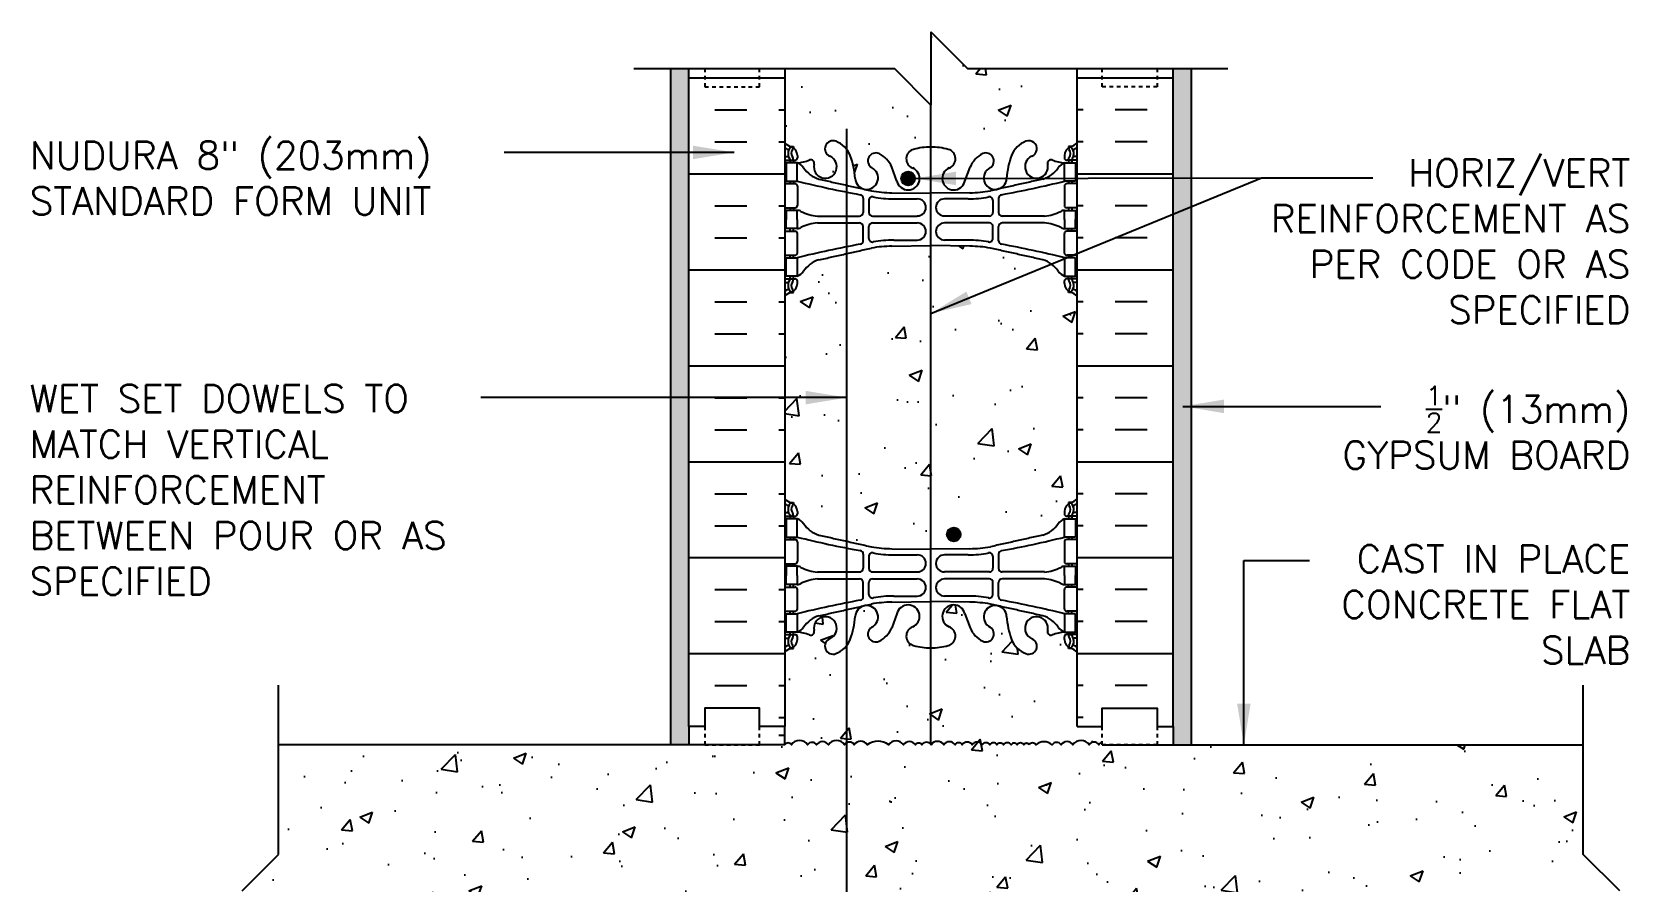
# Model space of a CAD drawing. Header units: inches. Extents: x 103.6 to 147.4, y 91.2 to 160.
# Drawn here: x 103.65 to 147.35, y 136.8 to 160.03 of the extents above; entities that cross this region are included whole.
import ezdxf

# ---------------------------------------------------------------- set-up
doc = ezdxf.new("R2010")
doc.units = ezdxf.units.IN
doc.header["$LTSCALE"] = 0.5
doc.header["$MEASUREMENT"] = 0
doc.linetypes.add('DASHED2', pattern=[0.375, 0.25, -0.125])
for name, color, linetype in [('HATCH', 12, 'Continuous'), ('line25', 2, 'Continuous'), ('LINE3', 3, 'Continuous'), ('LINE50', 5, 'Continuous'), ('LINE9', 9, 'Continuous'), ('TEXT', 4, 'Continuous'), ('Web_Edge', 9, 'Continuous')]:
    doc.layers.add(name, color=color, linetype=linetype)
doc.styles.add('DIM', font='romans.shx', dxfattribs={"width": 0.7})
doc.styles.add('ROMANS', font='romans.shx', dxfattribs={"height": 0.75})
doc.dimstyles.new('ext_12', dxfattribs={"dimscale": 12, "dimtxt": 0.09375, "dimasz": 0.09375, "dimexe": 0.09375, "dimexo": 0.0625, "dimgap": 0.0625, "dimtad": 1, "dimdec": 1, "dimzin": 3, "dimdsep": 46, "dimlunit": 4, "dimtxsty": 'DIM', "dimcen": 0.09, "dimdle": 0.09375, "dimclrt": 4, "dimadec": 0, "dimazin": 0, "dimtfac": 1, "dimtdec": 1, "dimtmove": 2, "dimatfit": 3, "dimfxl": 1, "dimfrac": 2, "dimtolj": 1, "dimtzin": 0, "dimarcsym": 0})

msp = doc.modelspace()

# ---------------------------------------------------------------- hatches: boundary and pattern name
at = {"layer": 'HATCH'}
h = msp.add_hatch(dxfattribs=at)
h.set_pattern_fill('AR-CONC', color=256, scale=0.5)
edge = h.paths.add_edge_path()
edge.add_arc((131.901, 116.447), 0.5, 46.2109, 66.4218)
edge.add_line((132.101, 116.905), (132.011, 116.905))
edge.add_line((132.011, 116.905), (132.011, 116.947))
edge.add_arc((132.151, 117.154), 0.25, 180, 235.9442, ccw=False)
edge.add_line((131.901, 117.154), (131.901, 117.221))
edge.add_arc((131.964, 117.221), 0.0625, 90, 180, ccw=False)
edge.add_line((131.964, 117.284), (132.011, 117.284))
edge.add_line((132.011, 117.284), (132.011, 117.354))
edge.add_line((132.011, 117.354), (131.906, 117.354))
edge.add_arc((132.028, 117.696), 0.364, 214.9775, 250.3387, ccw=False)
edge.add_arc((131.105, 117.085), 0.743, 32.7919, 73.8107)
edge.add_spline(control_points=[(131.313, 117.799), (129.875, 118.12)], knot_values=[0, 0, 1, 1], degree=1, periodic=0)
edge.add_arc((129.319, 115.188), 2.984, 79.2546, 90.0995)
edge.add_line((129.314, 118.172), (128.247, 118.188))
edge.add_line((128.247, 118.188), (127.18, 118.172))
edge.add_arc((127.175, 115.188), 2.984, 89.9005, 100.7454)
edge.add_spline(control_points=[(126.619, 118.12), (125.181, 117.799)], knot_values=[0, 0, 1, 1], degree=1, periodic=0)
edge.add_arc((125.389, 117.085), 0.743, 106.1893, 147.2081)
edge.add_arc((124.466, 117.696), 0.364, 289.6613, 325.0225, ccw=False)
edge.add_line((124.588, 117.354), (124.483, 117.354))
edge.add_line((124.483, 117.354), (124.483, 117.284))
edge.add_line((124.483, 117.284), (124.531, 117.284))
edge.add_arc((124.531, 117.221), 0.0625, 0, 90, ccw=False)
edge.add_line((124.593, 117.221), (124.593, 117.154))
edge.add_arc((124.343, 117.154), 0.25, 304.0558, 360, ccw=False)
edge.add_line((124.483, 116.947), (124.483, 116.905))
edge.add_line((124.483, 116.905), (124.393, 116.905))
edge.add_arc((124.593, 116.447), 0.5, 113.5782, 133.7891)
edge.add_line((124.247, 116.808), (124.247, 114.034))
edge.add_line((124.247, 114.034), (127.247, 114.034))
edge.add_line((127.247, 114.034), (128.247, 113.034))
edge.add_line((128.247, 113.034), (128.247, 115.034))
edge.add_line((128.247, 115.034), (129.247, 114.034))
edge.add_line((129.247, 114.034), (132.247, 114.034))
edge.add_line((132.247, 114.034), (132.247, 116.808))
h.paths.add_polyline_path([(132.247, 123.034), (132.247, 123.794), (132.162, 123.533, -0.6), (132.062, 123.533), (132.013, 123.683), (131.887, 123.683, -0.414214), (131.837, 123.733), (131.837, 123.763), (131.737, 123.763), (131.737, 125.365, -0.380392), (131.444, 125.66, 2.087231), (131.01, 125.435, -1), (130.847, 125.026, -0.21345), (130.455, 125.416, -0.068226), (130.319, 126.044, 1.753171), (129.868, 125.747, -0.940793), (129.664, 125.364, -0.173075), (129.318, 125.73), (129.176, 126.117, 1.612474), (128.744, 125.758, -0.734872), (128.721, 125.247, -0.068475), (128.247, 125.184, -0.068475), (127.773, 125.247, -0.734872), (127.75, 125.758, 1.612474), (127.318, 126.117), (127.176, 125.73, -0.173075), (126.83, 125.364, -0.940793), (126.626, 125.747, 1.753171), (126.175, 126.044, -0.068226), (126.04, 125.416, -0.21345), (125.647, 125.026, -1), (125.484, 125.435, 2.087231), (125.05, 125.66, -0.380397), (124.757, 125.365), (124.757, 123.763), (124.657, 123.763), (124.657, 123.733, -0.414214), (124.607, 123.683), (124.481, 123.683), (124.432, 123.533, -0.6), (124.332, 123.533), (124.247, 123.794), (124.247, 123.034), (124.247, 121, 0.088416), (124.393, 120.903), (124.483, 120.903), (124.483, 120.861, -0.249069), (124.593, 120.654), (124.593, 120.586, -0.414214), (124.531, 120.524), (124.483, 120.524), (124.483, 120.454), (124.588, 120.454, 0.085348), (124.918, 120.529, -0.669601), (125.05, 120.409, 2.087231), (125.484, 120.634, -1), (125.647, 121.042, -0.21345), (126.04, 120.653, -0.068226), (126.175, 120.025, 1.753171), (126.626, 120.322, -0.940793), (126.83, 120.705, -0.173075), (127.176, 120.339), (127.318, 119.952, 1.612474), (127.75, 120.311, -0.734872), (127.773, 120.822, -0.068475), (128.247, 120.884, -0.068475), (128.721, 120.822, -0.734872), (128.744, 120.311, 1.612474), (129.176, 119.952), (129.318, 120.339, -0.173075), (129.664, 120.705, -0.940793), (129.868, 120.322, 1.753171), (130.319, 120.025, -0.068226), (130.455, 120.653, -0.21345), (130.847, 121.042, -1), (131.01, 120.634, 2.087231), (131.444, 120.409, -0.669601), (131.577, 120.529, 0.085348), (131.906, 120.454), (132.011, 120.454), (132.011, 120.524), (131.964, 120.524, -0.414214), (131.901, 120.586), (131.901, 120.654, -0.249069), (132.011, 120.861), (132.011, 120.903), (132.101, 120.903, 0.088416), (132.247, 121)])
h.paths.add_polyline_path([(128.171, 127.761, 0.225652), (127.796, 128.136), (125.132, 128.136, 0.225652), (124.757, 127.761), (124.757, 126.92, 0.225652), (125.132, 126.545), (127.796, 126.545, 0.225652), (128.171, 126.92)])
h.paths.add_polyline_path([(128.171, 129.543, 0.225652), (127.796, 129.918), (125.132, 129.918, 0.225652), (124.757, 129.543), (124.757, 128.702, 0.225652), (125.132, 128.327), (127.796, 128.327, 0.225652), (128.171, 128.702)])
h.paths.add_polyline_path([(131.737, 129.543, 0.225652), (131.362, 129.918), (128.698, 129.918, 0.225652), (128.323, 129.543), (128.323, 128.702, 0.225652), (128.698, 128.327), (131.362, 128.327, 0.225652), (131.737, 128.702)])
h.paths.add_polyline_path([(131.737, 127.761, 0.225652), (131.362, 128.136), (128.698, 128.136, 0.225652), (128.323, 127.761), (128.323, 126.92, 0.225652), (128.698, 126.545), (131.362, 126.545, 0.225652), (131.737, 126.92)])
h.paths.add_polyline_path([(131.737, 131.722), (131.617, 131.922), (131.617, 132.034), (132.247, 132.034), (132.247, 132.363, 0.405724), (131.918, 132.3, 0.493322), (131.568, 132.284, 0.520567), (131.237, 132.284, 0.520567), (130.843, 132.284, 0.546814), (130.471, 132.3, 0.520567), (130.14, 132.3, 0.520567), (129.747, 132.3, 0.493322), (129.396, 132.284, 0.520567), (129.065, 132.284, 0.520567), (128.672, 132.284, 0.520567), (128.206, 132.284, 0.520567), (127.834, 132.284, 0.520567), (127.471, 132.284, 0.520567), (127.14, 132.284, 0.520567), (126.747, 132.284, 0.520567), (126.281, 132.284, 0.520567), (125.909, 132.284, 0.520567), (125.547, 132.284, 0.520567), (125.215, 132.284, 0.520567), (124.822, 132.284, 0.520567), (124.356, 132.284, 0.154863), (124.247, 132.368), (124.247, 132.034), (124.877, 132.034), (124.877, 131.922), (124.757, 131.722), (124.757, 130.253, 0.268156), (124.918, 130.105), (131.576, 130.105, 0.268138), (131.737, 130.253)])
h.paths.add_polyline_path([(146.098, 135.534), (145.098, 136.534), (146.098, 136.534), (147.098, 136.534), (146.098, 137.534), (146.098, 140.534), (132.935, 140.534), (132.935, 140.607, 0.163824), (132.841, 140.535, 0.520567), (132.576, 140.535, 0.520567), (132.134, 140.535, 0.520567), (131.809, 140.535, 0.520567), (131.565, 140.535, 0.358514), (131.119, 140.535, 0.520567), (130.937, 140.535, 0.520567), (130.788, 140.535, 0.520567), (130.606, 140.535, 0.520567), (130.441, 140.535, 0.520567), (130.23, 140.535, 0.520567), (130.054, 140.535, 0.520567), (129.859, 140.535, 0.520567), (129.653, 140.535, 0.520567), (129.373, 140.535, 0.520567), (129.106, 140.535, 0.520567), (128.908, 140.535, 0.520567), (128.598, 140.535, 0.520567), (128.25, 140.535, 0.520567), (127.997, 140.535, 0.520567), (127.826, 140.535, 0.520567), (127.494, 140.535, 0.520567), (127.095, 140.535, 0.312003), (126.505, 140.535, 0.520567), (126.151, 140.535, 0.520567), (125.885, 140.535, 0.520567), (125.443, 140.535, 0.520567), (125.119, 140.535, 0.520567), (124.874, 140.535, 0.520567), (124.429, 140.535, 0.518439), (124.247, 140.535), (124.247, 140.535), (123.56, 140.535), (123.56, 140.534), (122.06, 140.534), (110.396, 140.534), (110.396, 137.534), (109.396, 136.534), (110.396, 136.534), (111.396, 136.534), (110.396, 135.534), (110.396, 132.534), (124.247, 132.534), (124.247, 132.368, -0.154863), (124.356, 132.284, -0.520567), (124.822, 132.284, -0.520567), (125.215, 132.284, -0.520567), (125.547, 132.284, -0.520567), (125.909, 132.284, -0.520567), (126.281, 132.284, -0.520567), (126.747, 132.284, -0.520567), (127.14, 132.284, -0.520567), (127.471, 132.284, -0.520567), (127.834, 132.284, -0.520567), (128.206, 132.284, -0.520567), (128.672, 132.284, -0.520567), (129.065, 132.284, -0.520567), (129.396, 132.284, -0.493322), (129.747, 132.3, -0.520567), (130.14, 132.3, -0.520567), (130.471, 132.3, -0.546814), (130.843, 132.284, -0.520567), (131.237, 132.284, -0.520567), (131.568, 132.284, -0.493322), (131.918, 132.3, -0.405724), (132.247, 132.363), (132.247, 132.534), (146.098, 132.534)])
h.paths.add_polyline_path([(132.247, 143.069, 0.088416), (132.101, 143.166), (132.011, 143.166), (132.011, 143.208, -0.249069), (131.901, 143.415), (131.901, 143.483, -0.414214), (131.964, 143.545), (132.011, 143.545), (132.011, 143.615), (131.906, 143.615, 0.085348), (131.577, 143.54, -0.669601), (131.444, 143.66, 2.087231), (131.01, 143.435, -1), (130.847, 143.026, -0.227838), (130.442, 143.451, -0.06598), (130.318, 144.059, 1.629604), (129.847, 143.758, -1.059167), (129.64, 143.376, -0.16372), (129.318, 143.73), (129.176, 144.117, 1.612474), (128.744, 143.758, -0.734872), (128.721, 143.247, -0.068475), (128.247, 143.184, -0.068475), (127.773, 143.247, -0.734872), (127.75, 143.758, 1.612474), (127.318, 144.117), (127.176, 143.73, -0.16372), (126.854, 143.376, -1.059167), (126.647, 143.758, 1.629604), (126.176, 144.059, -0.06598), (126.052, 143.451, -0.227838), (125.647, 143.026, -1), (125.484, 143.435, 2.087231), (125.05, 143.66, -0.669601), (124.918, 143.54, 0.085348), (124.588, 143.615), (124.483, 143.615), (124.483, 143.545), (124.531, 143.545, -0.414214), (124.593, 143.483), (124.593, 143.415, -0.249069), (124.483, 143.208), (124.483, 143.166), (124.393, 143.166, 0.088416), (124.247, 143.069), (124.247, 141.034), (124.247, 140.535, -0.518439), (124.429, 140.535, -0.520567), (124.874, 140.535, -0.520567), (125.119, 140.535, -0.520567), (125.443, 140.535, -0.520567), (125.885, 140.535, -0.520567), (126.151, 140.535, -0.520567), (126.505, 140.535, -0.312003), (127.095, 140.535, -0.520567), (127.494, 140.535, -0.520567), (127.826, 140.535, -0.520567), (127.997, 140.535, -0.520567), (128.25, 140.535, -0.520567), (128.598, 140.535, -0.520567), (128.908, 140.535, -0.520567), (129.106, 140.535, -0.520567), (129.373, 140.535, -0.520567), (129.653, 140.535, -0.520567), (129.859, 140.535, -0.520567), (130.054, 140.535, -0.520567), (130.23, 140.535, -0.520567), (130.441, 140.535, -0.520567), (130.606, 140.535, -0.520567), (130.788, 140.535, -0.520567), (130.937, 140.535, -0.520567), (131.119, 140.535, -0.358514), (131.565, 140.535, -0.520567), (131.809, 140.535, -0.520567), (132.134, 140.535, -0.520567), (132.576, 140.535, -0.520567), (132.841, 140.535, -0.163824), (132.935, 140.607), (132.935, 141.034), (132.247, 141.034)])
edge = h.paths.add_edge_path()
edge.add_arc((131.901, 152.447), 0.5, 46.2109, 66.4218)
edge.add_line((132.101, 152.905), (132.011, 152.905))
edge.add_line((132.011, 152.905), (132.011, 152.947))
edge.add_arc((132.151, 153.154), 0.25, 180, 235.9442, ccw=False)
edge.add_line((131.901, 153.154), (131.901, 153.221))
edge.add_arc((131.964, 153.221), 0.0625, 90, 180, ccw=False)
edge.add_line((131.964, 153.284), (132.011, 153.284))
edge.add_line((132.011, 153.284), (132.011, 153.354))
edge.add_line((132.011, 153.354), (131.906, 153.354))
edge.add_arc((132.028, 153.696), 0.364, 212.0424, 250.3387, ccw=False)
edge.add_arc((131.105, 153.085), 0.743, 34.228, 73.8107)
edge.add_spline(control_points=[(131.313, 153.799), (129.875, 154.12)], knot_values=[0, 0, 1, 1], degree=1, periodic=0)
edge.add_arc((129.319, 151.188), 2.984, 79.2546, 90.0995)
edge.add_line((129.314, 154.172), (128.247, 154.188))
edge.add_line((128.247, 154.188), (127.18, 154.172))
edge.add_arc((127.175, 151.188), 2.984, 89.9005, 100.7454)
edge.add_spline(control_points=[(126.619, 154.12), (125.181, 153.799)], knot_values=[0, 0, 1, 1], degree=1, periodic=0)
edge.add_arc((125.389, 153.085), 0.743, 106.1893, 145.772)
edge.add_arc((124.466, 153.696), 0.364, 289.6613, 327.9576, ccw=False)
edge.add_line((124.588, 153.354), (124.483, 153.354))
edge.add_line((124.483, 153.354), (124.483, 153.284))
edge.add_line((124.483, 153.284), (124.531, 153.284))
edge.add_arc((124.531, 153.221), 0.0625, 0, 90, ccw=False)
edge.add_line((124.593, 153.221), (124.593, 153.154))
edge.add_arc((124.343, 153.154), 0.25, 304.0558, 360, ccw=False)
edge.add_line((124.483, 152.947), (124.483, 152.905))
edge.add_line((124.483, 152.905), (124.393, 152.905))
edge.add_arc((124.593, 152.447), 0.5, 113.5782, 133.7891)
edge.add_line((124.247, 152.808), (124.247, 147.261))
edge.add_arc((124.593, 147.622), 0.5, 226.2109, 246.4218)
edge.add_line((124.393, 147.164), (124.483, 147.164))
edge.add_line((124.483, 147.164), (124.483, 147.122))
edge.add_arc((124.343, 146.915), 0.25, 0, 55.9442, ccw=False)
edge.add_line((124.593, 146.915), (124.593, 146.848))
edge.add_arc((124.531, 146.848), 0.0625, -90, 0, ccw=False)
edge.add_line((124.531, 146.785), (124.483, 146.785))
edge.add_line((124.483, 146.785), (124.483, 146.715))
edge.add_line((124.483, 146.715), (124.588, 146.715))
edge.add_arc((124.466, 146.372), 0.364, 32.0424, 70.3387, ccw=False)
edge.add_arc((125.389, 146.984), 0.743, 214.228, 253.8107)
edge.add_spline(control_points=[(125.181, 146.27), (126.619, 145.949)], knot_values=[0, 0, 1, 1], degree=1, periodic=0)
edge.add_arc((127.175, 148.881), 2.984, 259.2546, 270.0995)
edge.add_line((127.18, 145.897), (128.247, 145.881))
edge.add_line((128.247, 145.881), (129.314, 145.897))
edge.add_arc((129.319, 148.881), 2.984, 269.9005, 280.7454)
edge.add_spline(control_points=[(129.875, 145.949), (131.313, 146.27)], knot_values=[0, 0, 1, 1], degree=1, periodic=0)
edge.add_arc((131.105, 146.984), 0.743, 286.1893, 325.772)
edge.add_arc((132.028, 146.372), 0.364, 109.6613, 147.9576, ccw=False)
edge.add_line((131.906, 146.715), (132.206, 146.715))
edge.add_line((132.206, 146.715), (132.206, 146.215))
edge.add_line((132.206, 146.215), (131.906, 146.215))
edge.add_arc((125.097, 173.635), 28.253, 280.3657, 283.9448, ccw=False)
edge.add_arc((130.199, 145.745), 0.1, 100.3657, 180)
edge.add_line((130.099, 145.745), (130.099, 145.36))
edge.add_arc((130.199, 145.36), 0.1, 180, 269.9612)
edge.add_line((130.199, 145.26), (131.353, 145.26))
edge.add_arc((131.268, 146.416), 1.16, 274.1968, 297.4156)
edge.add_arc((131.91, 145.196), 0.219, 91.08, 119.5063, ccw=False)
edge.add_line((131.906, 145.415), (132.206, 145.415))
edge.add_line((132.206, 145.415), (132.206, 145.165))
edge.add_line((132.206, 145.165), (132.206, 144.915))
edge.add_line((132.206, 144.915), (132.101, 144.915))
edge.add_line((132.101, 144.915), (132.101, 144.845))
edge.add_line((132.101, 144.845), (132.247, 144.845))
edge.add_line((132.247, 144.845), (132.247, 146.785))
edge.add_line((132.247, 146.785), (131.964, 146.785))
edge.add_arc((131.964, 146.848), 0.0625, 180, 270, ccw=False)
edge.add_line((131.901, 146.848), (131.901, 146.915))
edge.add_arc((132.151, 146.915), 0.25, 124.0558, 180, ccw=False)
edge.add_line((132.011, 147.122), (132.011, 147.164))
edge.add_line((132.011, 147.164), (132.101, 147.164))
edge.add_arc((131.901, 147.622), 0.5, 293.5782, 313.7891)
edge.add_line((132.247, 147.261), (132.247, 152.808))
h.paths.add_polyline_path([(132.247, 159.034), (129.247, 159.034), (128.247, 160.034), (128.247, 158.034), (127.247, 159.034), (124.247, 159.034), (124.247, 157, 0.088416), (124.393, 156.903), (124.483, 156.903), (124.483, 156.861, -0.249069), (124.593, 156.654), (124.593, 156.586, -0.414214), (124.531, 156.524), (124.483, 156.524), (124.483, 156.454), (124.588, 156.454, 0.085348), (124.918, 156.529, -0.669601), (125.05, 156.409, 2.087231), (125.484, 156.634, -1), (125.647, 157.042, -0.21345), (126.04, 156.653, -0.069923), (126.176, 156.009, 1.629604), (126.647, 156.311, -0.994662), (126.83, 156.705, -0.173075), (127.176, 156.339), (127.318, 155.952, 1.612474), (127.75, 156.311, -0.734872), (127.773, 156.822, -0.068475), (128.247, 156.884, -0.068475), (128.721, 156.822, -0.734872), (128.744, 156.311, 1.612474), (129.176, 155.952), (129.318, 156.339, -0.173075), (129.664, 156.705, -0.994662), (129.847, 156.311, 1.629604), (130.318, 156.009, -0.069923), (130.455, 156.653, -0.21345), (130.847, 157.042, -1), (131.01, 156.634, 2.087231), (131.444, 156.409, -0.669601), (131.577, 156.529, 0.085348), (131.906, 156.454), (132.011, 156.454), (132.011, 156.524), (131.964, 156.524, -0.414214), (131.901, 156.586), (131.901, 156.654, -0.249069), (132.011, 156.861), (132.011, 156.903), (132.101, 156.903, 0.088416), (132.247, 157)])
h = msp.add_hatch(dxfattribs=at)
h.set_pattern_fill('INSUL', color=256, scale=7, style=0)
h.set_pattern_definition([(0, (-2801.9145, -255.975), (0, 2.625), []), (0, (-2801.9145, -255.1), (0, 2.625), [0.875, -0.875]), (0, (-2801.9145, -254.225), (0, 2.625), [0.875, -0.875])])
h.paths.add_polyline_path([(121.622, 141.034), (122.06, 141.034), (122.06, 141.534), (123.56, 141.534), (123.56, 141.034), (124.247, 141.034), (124.247, 159.034), (123.56, 159.034), (123.56, 159.534), (122.06, 159.534), (122.06, 159.034), (121.622, 159.034)])
h = msp.add_hatch(dxfattribs=at)
h.set_pattern_fill('INSUL', color=256, scale=7, style=0)
h.set_pattern_definition([(180, (3058.4086, -255.975), (0, 2.625), []), (180, (3058.4086, -255.1), (0, 2.625), [0.875, -0.875]), (180, (3058.4086, -254.225), (0, 2.625), [0.875, -0.875])])
h.paths.add_polyline_path([(134.872, 141.034), (134.435, 141.034), (134.435, 141.534), (132.935, 141.534), (132.935, 141.034), (132.247, 141.034), (132.247, 159.034), (132.935, 159.034), (132.935, 159.534), (134.435, 159.534), (134.435, 159.034), (134.872, 159.034)])
h = msp.add_hatch(dxfattribs=at)
h.set_pattern_fill('AR-SAND', color=256, scale=0.5, style=0)
h.set_pattern_definition([(142.5, (353.0134, 2.6143), (0.0314967, 0.9634119), [0, -0.76, 0, -0.85, 0, -0.8125]), (172.5, (353.0134, 2.6143), (-0.8848884, 1.411073), [0, -0.41, 0, -0.685, 0, -0.2625]), (212.5, (353.6284, 2.6143), (-1.557071, 0.0028295), [0, -0.25, 0, -0.9, 0, -1.175]), (222.5, (353.6284, 2.6143), (-1.503063, 0.438838), [0, -0.125, 0, -0.59, 0, -0.675])])
h.paths.add_polyline_path([(121.122, 116.947), (121.622, 116.947), (121.622, 114.034), (121.122, 114.034)])
h.paths.add_polyline_path([(121.122, 132.534), (121.622, 132.534), (121.622, 132.06), (121.122, 132.06)])
h.paths.add_polyline_path([(121.122, 117.034), (121.622, 117.034), (121.622, 132.034), (121.122, 132.034)])
h.paths.add_polyline_path([(121.122, 140.534), (121.622, 140.534), (121.622, 159.034), (121.122, 159.034)])
h = msp.add_hatch(dxfattribs=at)
h.set_pattern_fill('AR-SAND', color=256, scale=0.5, style=0)
h.set_pattern_definition([(37.5, (-96.5193, 2.6143), (-0.0314967, 0.9634119), [0, -0.76, 0, -0.85, 0, -0.8125]), (7.5, (-96.5193, 2.6143), (0.8848884, 1.411073), [0, -0.41, 0, -0.685, 0, -0.2625]), (327.5, (-97.1343, 2.6143), (1.557071, 0.0028295), [0, -0.25, 0, -0.9, 0, -1.175]), (317.5, (-97.1343, 2.6143), (1.503063, 0.438838), [0, -0.125, 0, -0.59, 0, -0.675])])
h.paths.add_polyline_path([(135.372, 116.947), (134.872, 116.947), (134.872, 114.034), (135.372, 114.034)])
h.paths.add_polyline_path([(135.372, 132.534), (134.872, 132.534), (134.872, 132.06), (135.372, 132.06)])
h.paths.add_polyline_path([(135.372, 117.034), (134.872, 117.034), (134.872, 132.034), (135.372, 132.034)])
h.paths.add_polyline_path([(135.372, 140.534), (134.872, 140.534), (134.872, 159.034), (135.372, 159.034)])
h = msp.add_hatch(dxfattribs=at)
h.set_pattern_fill('INSUL', color=256, scale=7, style=0)
h.set_pattern_definition([(0, (-2801.9145, 538.044), (0, -2.625), []), (0, (-2801.9145, 537.169), (0, -2.625), [0.875, -0.875]), (0, (-2801.9145, 536.294), (0, -2.625), [0.875, -0.875])])
h.paths.add_polyline_path([(123.56, 140.534), (124.247, 140.534), (124.247, 141.034), (123.56, 141.034)])
h.paths.add_polyline_path([(124.247, 132.534), (121.622, 132.534), (121.622, 123.034), (122.06, 123.034), (122.06, 122.534), (123.56, 122.534), (123.56, 123.034), (124.247, 123.034)])
h.paths.add_polyline_path([(121.622, 140.534), (122.06, 140.534), (122.06, 141.034), (121.622, 141.034)])
at = {"layer": 'LINE3'}
h = msp.add_hatch(color=256, dxfattribs=at)
h.paths.add_polyline_path([(127.808, 155.99, -0.831395), (127.439, 155.99)])
h.paths.add_polyline_path([(127.811, 156.025, -0.045935), (127.808, 155.99), (127.439, 155.99, -0.045935), (127.436, 156.025, -1)])
h = msp.add_hatch(color=256, dxfattribs=at)
h.paths.add_polyline_path([(129.055, 146.251, -0.831395), (128.687, 146.251)])
h.paths.add_polyline_path([(129.058, 146.286, -0.045935), (129.055, 146.251), (128.687, 146.251, -0.045935), (128.683, 146.286, -1)])

# ---------------------------------------------------------------- linework, layer by layer
at = {"layer": 'HATCH'}
for points in [[(130.937, 140.535, 0.520567), (130.788, 140.535, 0.520567), (130.606, 140.535, 0.520567), (130.441, 140.535, 0.520567), (130.23, 140.535, 0.520567), (130.054, 140.535, 0.520567), (129.859, 140.535, 0.520567), (129.653, 140.535, 0.520567), (129.373, 140.535, 0.520567), (129.106, 140.535, 0.520567), (128.908, 140.535, 0.520567), (128.598, 140.535, 0.520567), (128.25, 140.535, 0.520567), (127.997, 140.535, 0.520567), (127.826, 140.535, 0.520567), (127.494, 140.535, 0.520567), (127.095, 140.535, 0.312003), (126.505, 140.535, 0.520567), (126.151, 140.535, 0.520567), (125.885, 140.535, 0.520567), (125.443, 140.535, 0.520567), (125.119, 140.535, 0.520567), (124.874, 140.535, 0.520567), (124.429, 140.535, 0.520567), (124.247, 140.535)], [(132.935, 140.607, 0.163824), (132.841, 140.535, 0.520567), (132.576, 140.535, 0.520567), (132.134, 140.535, 0.520567), (131.809, 140.535, 0.520567), (131.565, 140.535, 0.358514), (131.119, 140.535, 0.520567), (130.937, 140.535)]]:
    msp.add_lwpolyline(points, format="xyb", dxfattribs=at)
at = {"layer": 'line25'}
for p, q in [((124.247, 159.034), (124.247, 141.034)), ((132.247, 141.034), (132.247, 159.034)), ((124.247, 140.534), (124.247, 141.034)), ((124.247, 140.535), (110.396, 140.534)), ((132.935, 140.534), (146.098, 140.534))]:
    msp.add_line(p, q, dxfattribs=at)
at = {"layer": 'LINE3'}
for p, q in [((128.247, 140.538), (128.247, 158.034)), ((125.945, 114.357), (125.945, 157.386))]:
    msp.add_line(p, q, dxfattribs=at)
for centre in [(127.623, 156.025), (128.871, 146.286)]:
    msp.add_circle(centre, 0.188, dxfattribs=at)
at = {"layer": 'LINE50'}
for p, q in [((121.622, 141.034), (121.622, 159.034)), ((134.872, 141.034), (134.872, 159.034)), ((121.622, 141.034), (121.622, 140.534))]:
    msp.add_line(p, q, dxfattribs=at)
for points in [[(124.247, 141.034), (123.56, 141.034), (123.56, 141.534), (122.06, 141.534), (122.06, 141.034), (121.622, 141.034)], [(132.247, 141.034), (132.935, 141.034), (132.935, 141.534), (134.435, 141.534), (134.435, 141.034), (134.872, 141.034)]]:
    msp.add_lwpolyline(points, dxfattribs=at)
at = {"layer": 'LINE9'}
for p, q in [((128.247, 160.034), (129.247, 159.034)), ((128.247, 160.034), (128.247, 158.034)), ((120.122, 159.034), (127.247, 159.034)), ((121.122, 159.034), (121.122, 140.534)), ((128.247, 158.034), (127.247, 159.034)), ((129.247, 159.034), (136.372, 159.034)), ((135.372, 159.034), (135.372, 140.534)), ((110.396, 137.534), (110.396, 142.159)), ((146.098, 137.534), (146.098, 142.159)), ((134.872, 141.034), (134.872, 140.534)), ((109.396, 136.534), (110.396, 137.534)), ((147.098, 136.534), (146.098, 137.534))]:
    msp.add_line(p, q, dxfattribs=at)
at = {"layer": 'LINE9', "linetype": 'DASHED2', "ltscale": 0.15}
for points in [[(122.06, 159.034), (122.06, 159.034), (122.06, 158.534), (123.56, 158.534), (123.56, 159.034), (123.56, 159.034)], [(134.435, 159.034), (134.435, 159.034), (134.435, 158.534), (132.935, 158.534), (132.935, 159.034), (132.935, 159.034)], [(122.06, 141.034), (122.06, 141.034), (122.06, 140.534), (123.56, 140.534), (123.56, 141.034), (123.56, 141.034)], [(134.435, 141.034), (134.435, 141.034), (134.435, 140.534), (132.935, 140.534), (132.935, 141.034), (132.935, 141.034)]]:
    msp.add_lwpolyline(points, dxfattribs=at)
at = {"layer": 'Web_Edge'}
for p, q in [((124.393, 156.903), (124.483, 156.903)), ((124.483, 156.903), (124.483, 156.861)), ((132.101, 156.903), (132.011, 156.903)), ((132.011, 156.903), (132.011, 156.861)), ((124.247, 156.624), (124.325, 156.624)), ((124.247, 156.524), (124.531, 156.524)), ((124.393, 156.524), (124.393, 156.454)), ((124.483, 156.524), (124.483, 156.454)), ((124.593, 156.654), (124.593, 156.586)), ((131.901, 156.654), (131.901, 156.586)), ((132.247, 156.524), (131.964, 156.524)), ((132.011, 156.524), (132.011, 156.454)), ((132.101, 156.524), (132.101, 156.454)), ((132.247, 156.624), (132.169, 156.624)), ((127.318, 155.952), (127.176, 156.339)), ((129.176, 155.952), (129.318, 156.339)), ((124.247, 155.884), (124.531, 155.884)), ((124.393, 155.954), (124.393, 155.884)), ((124.483, 155.954), (124.483, 155.884)), ((124.593, 155.821), (124.593, 155.286)), ((127.18, 155.636), (128.247, 155.62)), ((129.314, 155.636), (128.247, 155.62)), ((131.901, 155.821), (131.901, 155.286)), ((132.247, 155.884), (131.964, 155.884)), ((132.011, 155.954), (132.011, 155.884)), ((132.101, 155.954), (132.101, 155.884)), ((124.247, 155.224), (124.531, 155.224)), ((124.393, 155.224), (124.393, 155.154)), ((124.483, 155.224), (124.483, 155.154)), ((126.395, 155.484), (126.395, 155.099)), ((126.548, 155.422), (126.548, 155.099)), ((127.228, 155.468), (127.875, 155.468)), ((129.266, 155.468), (128.619, 155.468)), ((129.946, 155.422), (129.946, 155.099)), ((130.099, 155.484), (130.099, 155.099)), ((132.247, 155.224), (131.964, 155.224)), ((132.011, 155.224), (132.011, 155.154)), ((132.101, 155.224), (132.101, 155.154)), ((125.141, 154.998), (126.295, 154.999)), ((125.141, 154.809), (126.295, 154.809)), ((126.648, 154.999), (127.875, 154.999)), ((126.648, 154.809), (127.875, 154.809)), ((129.846, 154.999), (128.619, 154.999)), ((129.846, 154.809), (128.619, 154.809)), ((131.353, 154.998), (130.199, 154.999)), ((131.353, 154.809), (130.199, 154.809)), ((124.247, 154.584), (124.531, 154.584)), ((124.393, 154.584), (124.393, 154.654)), ((124.483, 154.584), (124.483, 154.654)), ((124.593, 153.986), (124.593, 154.521)), ((126.395, 154.324), (126.395, 154.709)), ((126.548, 154.386), (126.548, 154.709)), ((127.228, 154.34), (127.875, 154.34)), ((129.266, 154.34), (128.619, 154.34)), ((129.946, 154.386), (129.946, 154.709)), ((130.099, 154.324), (130.099, 154.709)), ((131.901, 153.986), (131.901, 154.521)), ((132.247, 154.584), (131.964, 154.584)), ((132.011, 154.584), (132.011, 154.654)), ((132.101, 154.584), (132.101, 154.654)), ((124.247, 153.924), (124.531, 153.924)), ((124.393, 153.854), (124.393, 153.924)), ((124.483, 153.854), (124.483, 153.924)), ((127.18, 154.172), (128.247, 154.188)), ((129.314, 154.172), (128.247, 154.188)), ((132.247, 153.924), (131.964, 153.924)), ((132.011, 153.854), (132.011, 153.924)), ((132.101, 153.854), (132.101, 153.924)), ((124.247, 153.284), (124.531, 153.284)), ((124.247, 153.184), (124.325, 153.184)), ((124.393, 153.284), (124.393, 153.354)), ((124.483, 153.284), (124.483, 153.354)), ((124.593, 153.154), (124.593, 153.221)), ((131.901, 153.154), (131.901, 153.221)), ((132.247, 153.284), (131.964, 153.284)), ((132.011, 153.284), (132.011, 153.354)), ((132.101, 153.284), (132.101, 153.354)), ((132.247, 153.184), (132.169, 153.184)), ((124.393, 152.905), (124.483, 152.905)), ((124.483, 152.905), (124.483, 152.947)), ((132.011, 152.905), (132.011, 152.947)), ((132.101, 152.905), (132.011, 152.905)), ((124.247, 146.885), (124.325, 146.885)), ((124.393, 147.164), (124.483, 147.164)), ((124.483, 147.164), (124.483, 147.122)), ((124.593, 146.915), (124.593, 146.848)), ((131.901, 146.915), (131.901, 146.848)), ((132.101, 147.164), (132.011, 147.164)), ((132.011, 147.164), (132.011, 147.122)), ((132.247, 146.885), (132.169, 146.885)), ((124.247, 146.785), (124.531, 146.785)), ((124.393, 146.785), (124.393, 146.715)), ((124.483, 146.785), (124.483, 146.715)), ((132.247, 146.785), (131.964, 146.785)), ((132.011, 146.785), (132.011, 146.715)), ((132.101, 146.785), (132.101, 146.715)), ((124.247, 146.145), (124.531, 146.145)), ((124.393, 146.215), (124.393, 146.145)), ((124.483, 146.215), (124.483, 146.145)), ((124.593, 146.083), (124.593, 145.548)), ((131.901, 146.083), (131.901, 145.548)), ((132.247, 146.145), (131.964, 146.145)), ((132.011, 146.215), (132.011, 146.145)), ((132.101, 146.215), (132.101, 146.145)), ((126.395, 145.745), (126.395, 145.36)), ((126.548, 145.683), (126.548, 145.36)), ((127.18, 145.897), (128.247, 145.881)), ((127.228, 145.729), (127.875, 145.729)), ((129.314, 145.897), (128.247, 145.881)), ((129.266, 145.729), (128.619, 145.729)), ((129.946, 145.683), (129.946, 145.36)), ((130.099, 145.745), (130.099, 145.36)), ((124.247, 145.485), (124.531, 145.485)), ((124.393, 145.485), (124.393, 145.415)), ((124.483, 145.485), (124.483, 145.415)), ((125.141, 145.26), (126.295, 145.26)), ((126.648, 145.26), (127.875, 145.26)), ((129.846, 145.26), (128.619, 145.26)), ((131.353, 145.26), (130.199, 145.26)), ((132.247, 145.485), (131.964, 145.485)), ((132.011, 145.485), (132.011, 145.415)), ((132.101, 145.485), (132.101, 145.415)), ((124.247, 144.845), (124.531, 144.845)), ((124.393, 144.845), (124.393, 144.915)), ((124.483, 144.845), (124.483, 144.915)), ((124.593, 144.248), (124.593, 144.783)), ((125.141, 145.071), (126.295, 145.07)), ((126.395, 144.585), (126.395, 144.97)), ((126.548, 144.647), (126.548, 144.97)), ((126.648, 145.07), (127.875, 145.07)), ((129.846, 145.07), (128.619, 145.07)), ((129.946, 144.647), (129.946, 144.97)), ((130.099, 144.585), (130.099, 144.97)), ((131.353, 145.071), (130.199, 145.07)), ((131.901, 144.248), (131.901, 144.783)), ((132.247, 144.845), (131.964, 144.845)), ((132.011, 144.845), (132.011, 144.915)), ((132.101, 144.845), (132.101, 144.915)), ((127.18, 144.433), (128.247, 144.449)), ((127.228, 144.601), (127.875, 144.601)), ((129.314, 144.433), (128.247, 144.449)), ((129.266, 144.601), (128.619, 144.601)), ((124.247, 144.185), (124.531, 144.185)), ((124.393, 144.115), (124.393, 144.185)), ((124.483, 144.115), (124.483, 144.185)), ((127.318, 144.117), (127.176, 143.73)), ((129.176, 144.117), (129.318, 143.73)), ((132.247, 144.185), (131.964, 144.185)), ((132.011, 144.115), (132.011, 144.185)), ((132.101, 144.115), (132.101, 144.185)), ((124.247, 143.545), (124.531, 143.545)), ((124.247, 143.445), (124.325, 143.445)), ((124.393, 143.545), (124.393, 143.615)), ((124.483, 143.545), (124.483, 143.615)), ((124.593, 143.415), (124.593, 143.483)), ((131.901, 143.415), (131.901, 143.483)), ((132.247, 143.545), (131.964, 143.545)), ((132.011, 143.545), (132.011, 143.615)), ((132.101, 143.545), (132.101, 143.615)), ((132.247, 143.445), (132.169, 143.445)), ((124.393, 143.166), (124.483, 143.166)), ((124.483, 143.166), (124.483, 143.208)), ((132.011, 143.166), (132.011, 143.208)), ((132.101, 143.166), (132.011, 143.166))]:
    msp.add_line(p, q, dxfattribs=at)
for points in [[(124.288, 155.954), (124.588, 155.954), (124.588, 156.454), (124.288, 156.454)], [(132.206, 155.954), (131.906, 155.954), (131.906, 156.454), (132.206, 156.454)], [(124.288, 153.854), (124.588, 153.854), (124.588, 153.354), (124.288, 153.354)], [(132.206, 153.854), (131.906, 153.854), (131.906, 153.354), (132.206, 153.354)], [(124.288, 146.215), (124.588, 146.215), (124.588, 146.715), (124.288, 146.715)], [(132.206, 146.215), (131.906, 146.215), (131.906, 146.715), (132.206, 146.715)], [(124.288, 144.115), (124.588, 144.115), (124.588, 143.615), (124.288, 143.615)], [(132.206, 144.115), (131.906, 144.115), (131.906, 143.615), (132.206, 143.615)]]:
    msp.add_lwpolyline(points, close=True, dxfattribs=at)
for points in [[(124.588, 154.904), (124.588, 155.154), (124.288, 155.154), (124.288, 154.904)], [(131.906, 154.904), (131.906, 155.154), (132.206, 155.154), (132.206, 154.904)], [(124.588, 154.904), (124.588, 154.654), (124.288, 154.654), (124.288, 154.904)], [(131.906, 154.904), (131.906, 154.654), (132.206, 154.654), (132.206, 154.904)], [(124.588, 145.165), (124.588, 145.415), (124.288, 145.415), (124.288, 145.165)], [(124.588, 145.165), (124.588, 144.915), (124.288, 144.915), (124.288, 145.165)], [(131.906, 145.165), (131.906, 145.415), (132.206, 145.415), (132.206, 145.165)], [(131.906, 145.165), (131.906, 144.915), (132.206, 144.915), (132.206, 145.165)]]:
    msp.add_lwpolyline(points, dxfattribs=at)
for centre, radius, start, end in [((124.593, 157.361), 0.5, 226.2109, 250.5288), ((125.566, 156.838), 0.22, 68.1963, 248.1963), ((125.408, 156.409), 0.677, 21.1239, 69.3197), ((131.086, 156.409), 0.677, 110.6803, 158.8761), ((130.928, 156.838), 0.22, 291.8037, 111.8037), ((131.901, 157.361), 0.5, 289.4712, 313.7891), ((124.593, 157.361), 0.6, 234.7832, 245.0748), ((124.325, 156.643), 0.0196, 269.4032, 15.4901), ((124.587, 156.708), 0.25, 140.1145, 222.4609), ((124.331, 156.798), 0.021, 343.464, 63.9957), ((124.429, 156.839), 0.045, 321.448, 139.1879), ((124.436, 156.57), 0.045, 222.4609, 42.4609), ((124.343, 156.654), 0.25, 0, 70.5288), ((124.587, 156.708), 0.16, 140.0001, 222.4609), ((124.531, 156.586), 0.0625, 270, 0), ((124.533, 157.45), 0.997, 273.1538, 293.1467), ((124.959, 156.442), 0.0968, 340.1551, 110.4331), ((125.357, 156.347), 0.314, 168.5886, 66.1916), ((123.817, 155.844), 2.365, 4.3895, 20.0015), ((126.74, 156.507), 0.217, 65.5264, 238.537), ((126.489, 156.037), 0.75, 23.6938, 62.9705), ((127.841, 156.563), 0.268, 104.7892, 250.0338), ((128.235, 155.13), 1.754, 89.6229, 105.2918), ((128.259, 155.13), 1.754, 74.7082, 90.3771), ((128.653, 156.563), 0.268, 289.9662, 75.2108), ((130.005, 156.037), 0.75, 117.0295, 156.3062), ((129.754, 156.507), 0.217, 301.463, 114.4736), ((132.677, 155.844), 2.365, 159.9985, 175.6105), ((131.137, 156.347), 0.314, 113.8084, 11.4114), ((131.535, 156.442), 0.0968, 69.5669, 199.8449), ((131.961, 157.45), 0.997, 246.8533, 266.8462), ((132.151, 156.654), 0.25, 109.4712, 180), ((131.964, 156.586), 0.0625, 180, 270), ((132.059, 156.57), 0.045, 137.5391, 317.5391), ((132.065, 156.839), 0.045, 40.8121, 218.552), ((131.907, 156.708), 0.16, 317.5391, 39.9999), ((131.907, 156.708), 0.25, 317.5391, 39.8855), ((132.163, 156.798), 0.021, 116.0043, 196.536), ((132.169, 156.643), 0.0196, 164.5099, 270.5968), ((131.901, 157.361), 0.6, 294.9252, 305.2168), ((124.466, 156.111), 0.364, 34.9775, 70.3387), ((125.389, 156.723), 0.743, 212.7919, 253.8107), ((126.488, 156.04), 0.314, 182.7357, 63.9348), ((127.623, 156.025), 0.314, 193.4146, 66.1916), ((128.871, 156.025), 0.314, 113.8084, 346.5854), ((130.006, 156.04), 0.314, 116.0652, 357.2643), ((131.105, 156.723), 0.743, 286.1893, 327.2081), ((132.028, 156.111), 0.364, 109.6613, 145.0225), ((124.531, 155.821), 0.0625, 0, 90), ((131.397, 183.374), 28.253, 256.0552, 259.6343), ((127.175, 158.62), 2.984, 259.2546, 270.0995), ((129.319, 158.62), 2.984, 269.9005, 280.7454), ((125.097, 183.374), 28.253, 280.3657, 283.9448), ((131.964, 155.821), 0.0625, 90, 180), ((124.531, 155.286), 0.0625, 270, 0), ((124.584, 154.935), 0.219, 60.4937, 88.92), ((126.295, 155.484), 0.1, 360, 79.6343), ((126.648, 155.422), 0.1, 79.2546, 180), ((127.223, 158.452), 2.984, 259.2546, 270.0995), ((127.875, 155.234), 0.234, 270, 90), ((128.619, 155.234), 0.234, 90, 270), ((129.272, 158.452), 2.984, 269.9005, 280.7454), ((129.846, 155.422), 0.1, 0, 100.7454), ((130.199, 155.484), 0.1, 100.3657, 180), ((131.91, 154.935), 0.219, 91.08, 119.5063), ((131.964, 155.286), 0.0625, 180, 270), ((125.226, 156.155), 1.16, 242.5844, 265.8032), ((125.226, 153.653), 1.16, 94.1968, 117.4156), ((126.295, 155.099), 0.1, 270.0388, 360), ((126.295, 154.709), 0.1, 0, 89.9612), ((126.648, 155.099), 0.1, 180, 270), ((126.648, 154.709), 0.1, 90, 180), ((127.875, 154.574), 0.234, 270, 90), ((128.619, 154.574), 0.234, 90, 270), ((129.846, 155.099), 0.1, 270, 0), ((129.846, 154.709), 0.1, 0, 90), ((130.199, 155.099), 0.1, 180, 269.9612), ((130.199, 154.709), 0.1, 90.0388, 180), ((131.268, 156.155), 1.16, 274.1968, 297.4156), ((131.268, 153.653), 1.16, 62.5844, 85.8032), ((124.531, 154.521), 0.0625, 0, 90), ((124.584, 154.873), 0.219, 271.08, 299.5063), ((126.295, 154.324), 0.1, 280.3657, 0), ((126.648, 154.386), 0.1, 180, 280.7454), ((127.223, 151.356), 2.984, 89.9005, 100.7454), ((129.272, 151.356), 2.984, 79.2546, 90.0995), ((129.846, 154.386), 0.1, 259.2546, 0), ((130.199, 154.324), 0.1, 180, 259.6343), ((131.91, 154.873), 0.219, 240.4937, 268.92), ((131.964, 154.521), 0.0625, 90, 180), ((124.531, 153.986), 0.0625, 270, 0), ((131.397, 126.434), 28.253, 100.3657, 103.9448), ((127.175, 151.188), 2.984, 89.9005, 100.7454), ((129.319, 151.188), 2.984, 79.2546, 90.0995), ((125.097, 126.434), 28.253, 76.0552, 79.6343), ((131.964, 153.986), 0.0625, 180, 270), ((124.466, 153.696), 0.364, 289.6613, 325.0225), ((125.389, 153.085), 0.743, 106.1893, 147.2081), ((131.105, 153.085), 0.743, 32.7919, 73.8107), ((132.028, 153.696), 0.364, 214.9775, 250.3387), ((124.593, 152.447), 0.6, 114.9252, 125.2168), ((124.325, 153.164), 0.0196, 344.5099, 90.5968), ((124.587, 153.099), 0.25, 137.5391, 219.8855), ((124.331, 153.01), 0.021, 296.0043, 16.536), ((124.429, 152.968), 0.045, 220.8121, 38.552), ((124.436, 153.238), 0.045, 317.5391, 137.5391), ((124.343, 153.154), 0.25, 289.4712, 360), ((124.587, 153.099), 0.16, 137.5391, 219.9999), ((124.531, 153.221), 0.0625, 360, 90), ((131.964, 153.221), 0.0625, 90, 180), ((132.151, 153.154), 0.25, 180, 250.5288), ((132.059, 153.238), 0.045, 42.4609, 222.4609), ((132.065, 152.968), 0.045, 141.448, 319.1879), ((131.907, 153.099), 0.16, 320.0001, 42.4609), ((131.907, 153.099), 0.25, 320.1145, 42.4609), ((132.163, 153.01), 0.021, 163.464, 243.9957), ((132.169, 153.164), 0.0196, 89.4032, 195.4901), ((131.901, 152.447), 0.6, 54.7832, 65.0748), ((124.593, 152.447), 0.5, 109.4712, 133.7891), ((131.901, 152.447), 0.5, 46.2109, 70.5288), ((124.593, 147.622), 0.5, 226.2109, 250.5288), ((124.593, 147.622), 0.6, 234.7832, 245.0748), ((124.325, 146.905), 0.0196, 269.4032, 15.4901), ((124.587, 146.97), 0.25, 140.1145, 222.4609), ((124.331, 147.059), 0.021, 343.464, 63.9957), ((124.429, 147.1), 0.045, 321.448, 139.1879), ((124.436, 146.831), 0.045, 222.4609, 42.4609), ((124.343, 146.915), 0.25, 0, 70.5288), ((124.587, 146.97), 0.16, 140.0001, 222.4609), ((124.531, 146.848), 0.0625, 270, 0), ((132.151, 146.915), 0.25, 109.4712, 180), ((131.964, 146.848), 0.0625, 180, 270), ((132.059, 146.831), 0.045, 137.5391, 317.5391), ((132.065, 147.1), 0.045, 40.8121, 218.552), ((131.907, 146.97), 0.16, 317.5391, 39.9999), ((131.901, 147.622), 0.5, 289.4712, 313.7891), ((131.907, 146.97), 0.25, 317.5391, 39.8855), ((132.163, 147.059), 0.021, 116.0043, 196.536), ((132.169, 146.905), 0.0196, 164.5099, 270.5968), ((131.901, 147.622), 0.6, 294.9252, 305.2168), ((124.466, 146.372), 0.364, 34.9775, 70.3387), ((125.389, 146.984), 0.743, 212.7919, 253.8107), ((131.105, 146.984), 0.743, 286.1893, 327.2081), ((132.028, 146.372), 0.364, 109.6613, 145.0225), ((124.531, 146.083), 0.0625, 0, 90), ((131.397, 173.635), 28.253, 256.0552, 259.6343), ((125.097, 173.635), 28.253, 280.3657, 283.9448), ((131.964, 146.083), 0.0625, 90, 180), ((124.531, 145.548), 0.0625, 270, 0), ((126.295, 145.745), 0.1, 360, 79.6343), ((126.648, 145.683), 0.1, 79.2546, 180), ((127.175, 148.881), 2.984, 259.2546, 270.0995), ((127.223, 148.713), 2.984, 259.2546, 270.0995), ((127.875, 145.495), 0.234, 270, 90), ((128.619, 145.495), 0.234, 90, 270), ((129.272, 148.713), 2.984, 269.9005, 280.7454), ((129.319, 148.881), 2.984, 269.9005, 280.7454), ((129.846, 145.683), 0.1, 0, 100.7454), ((130.199, 145.745), 0.1, 100.3657, 180), ((131.964, 145.548), 0.0625, 180, 270), ((124.584, 145.196), 0.219, 60.4937, 88.92), ((125.226, 146.416), 1.16, 242.5844, 265.8032), ((126.295, 145.36), 0.1, 270.0388, 360), ((126.648, 145.36), 0.1, 180, 270), ((129.846, 145.36), 0.1, 270, 0), ((130.199, 145.36), 0.1, 180, 269.9612), ((131.268, 146.416), 1.16, 274.1968, 297.4156), ((131.91, 145.196), 0.219, 91.08, 119.5063), ((124.531, 144.783), 0.0625, 0, 90), ((124.584, 145.134), 0.219, 271.08, 299.5063), ((125.226, 143.914), 1.16, 94.1968, 117.4156), ((126.295, 144.97), 0.1, 0, 89.9612), ((126.648, 144.97), 0.1, 90, 180), ((127.875, 144.835), 0.234, 270, 90), ((128.619, 144.835), 0.234, 90, 270), ((129.846, 144.97), 0.1, 0, 90), ((130.199, 144.97), 0.1, 90.0388, 180), ((131.268, 143.914), 1.16, 62.5844, 85.8032), ((131.91, 145.134), 0.219, 240.4937, 268.92), ((131.964, 144.783), 0.0625, 90, 180), ((124.531, 144.248), 0.0625, 270, 0), ((131.397, 116.695), 28.253, 100.3657, 103.9448), ((126.488, 144.029), 0.314, 296.0652, 177.2643), ((126.295, 144.585), 0.1, 280.3657, 0), ((126.648, 144.647), 0.1, 180, 280.7454), ((127.175, 141.449), 2.984, 89.9005, 100.7454), ((127.223, 141.617), 2.984, 89.9005, 100.7454), ((127.623, 144.044), 0.314, 293.8084, 166.5854), ((128.871, 144.044), 0.314, 13.4146, 246.1916), ((129.272, 141.617), 2.984, 79.2546, 90.0995), ((129.319, 141.449), 2.984, 79.2546, 90.0995), ((130.006, 144.029), 0.314, 2.7357, 243.9348), ((129.846, 144.647), 0.1, 259.2546, 0), ((130.199, 144.585), 0.1, 180, 259.6343), ((125.097, 116.695), 28.253, 76.0552, 79.6343), ((131.964, 144.248), 0.0625, 180, 270), ((125.389, 143.346), 0.743, 106.1893, 147.2081), ((125.357, 143.722), 0.314, 293.8084, 191.4114), ((123.817, 144.225), 2.365, 339.9985, 355.6105), ((132.677, 144.225), 2.365, 184.3895, 200.0015), ((131.137, 143.722), 0.314, 348.5886, 246.1916), ((131.105, 143.346), 0.743, 32.7919, 73.8107), ((124.325, 143.425), 0.0196, 344.5099, 90.5968), ((124.587, 143.36), 0.25, 137.5391, 219.8855), ((124.436, 143.499), 0.045, 317.5391, 137.5391), ((124.343, 143.415), 0.25, 289.4712, 360), ((124.587, 143.36), 0.16, 137.5391, 219.9999), ((124.531, 143.483), 0.0625, 360, 90), ((124.466, 143.958), 0.364, 289.6613, 325.0225), ((124.533, 142.619), 0.997, 66.8533, 86.8462), ((124.959, 143.627), 0.0968, 249.5669, 19.8449), ((125.566, 143.231), 0.22, 111.8037, 291.8037), ((125.408, 143.66), 0.677, 290.6803, 338.8761), ((126.74, 143.561), 0.217, 121.463, 294.4736), ((126.489, 144.032), 0.75, 297.0295, 336.3062), ((127.841, 143.506), 0.268, 109.9662, 255.2108), ((128.653, 143.506), 0.268, 284.7892, 70.0338), ((130.005, 144.032), 0.75, 203.6938, 242.9705), ((129.754, 143.561), 0.217, 245.5264, 58.537), ((131.086, 143.66), 0.677, 201.1239, 249.3197), ((130.928, 143.231), 0.22, 248.1963, 68.1963), ((131.535, 143.627), 0.0968, 160.1551, 290.4331), ((131.961, 142.619), 0.997, 93.1538, 113.1467), ((132.028, 143.958), 0.364, 214.9775, 250.3387), ((131.964, 143.483), 0.0625, 90, 180), ((132.151, 143.415), 0.25, 180, 250.5288), ((132.059, 143.499), 0.045, 42.4609, 222.4609), ((131.907, 143.36), 0.16, 320.0001, 42.4609), ((131.907, 143.36), 0.25, 320.1145, 42.4609), ((132.169, 143.425), 0.0196, 89.4032, 195.4901), ((124.593, 142.708), 0.6, 114.9252, 125.2168), ((124.593, 142.708), 0.5, 109.4712, 133.7891), ((124.331, 143.271), 0.021, 296.0043, 16.536), ((124.429, 143.23), 0.045, 220.8121, 38.552), ((128.235, 144.938), 1.754, 254.7082, 270.3771), ((128.259, 144.938), 1.754, 269.6229, 285.2918), ((132.065, 143.23), 0.045, 141.448, 319.1879), ((131.901, 142.708), 0.5, 46.2109, 70.5288), ((132.163, 143.271), 0.021, 163.464, 243.9957), ((131.901, 142.708), 0.6, 54.7832, 65.0748)]:
    msp.add_arc(centre, radius, start, end, dxfattribs=at)
for points in [[(125.181, 156.009), (126.619, 155.688)], [(131.313, 156.009), (129.875, 155.688)], [(125.181, 153.799), (126.619, 154.12)], [(131.313, 153.799), (129.875, 154.12)], [(125.181, 146.27), (126.619, 145.949)], [(131.313, 146.27), (129.875, 145.949)], [(125.181, 144.06), (126.619, 144.381)], [(131.313, 144.06), (129.875, 144.381)]]:
    msp.add_open_spline(points, degree=1, dxfattribs=at)

# ---------------------------------------------------------------- texts
at = {"layer": 'TEXT', "char_height": 0.75, "style": 'ROMANS'}
for s, insert, width, attachment_point in [('NUDURA 8" (203mm) STANDARD FORM UNIT', (103.588, 156.034), 12.95276, 4), ('HORIZ/VERT REINFORCEMENT AS PER CODE OR AS SPECIFIED', (147.383, 154.305), 11.41772, 6), ('WET SET DOWELS TO MATCH VERTICAL REINFORCEMENT BETWEEN POUR OR AS SPECIFIED', (103.584, 147.507), 12.95276, 4), ('\\A1;{\\H0.7x;\\S1/2;}" (13mm) GYPSUM BOARD', (147.383, 149.214), 9.23436, 6), ('\\A1;{\\H1x;CAST IN PLACE CONCRETE FLAT SLAB}', (147.383, 144.369), 9.23436, 6)]:
    msp.add_mtext(s, dxfattribs=dict(at, insert=insert, width=width, attachment_point=attachment_point))

# ---------------------------------------------------------------- leaders
at = {"layer": 'TEXT'}
for points in [[(122.862, 156.738), (116.567, 156.738)], [(127.811, 156.026), (137.29, 156.04), (140.344, 156.04)], [(128.247, 152.334), (137.29, 156.04), (140.344, 156.04)], [(125.945, 150.03), (115.927, 150.03)], [(135.139, 149.791), (140.561, 149.791)], [(136.811, 140.534), (136.811, 145.576), (138.606, 145.576)]]:
    msp.add_leader(points, dimstyle='ext_12', dxfattribs=at)

doc.saveas('drawing.dxf')
